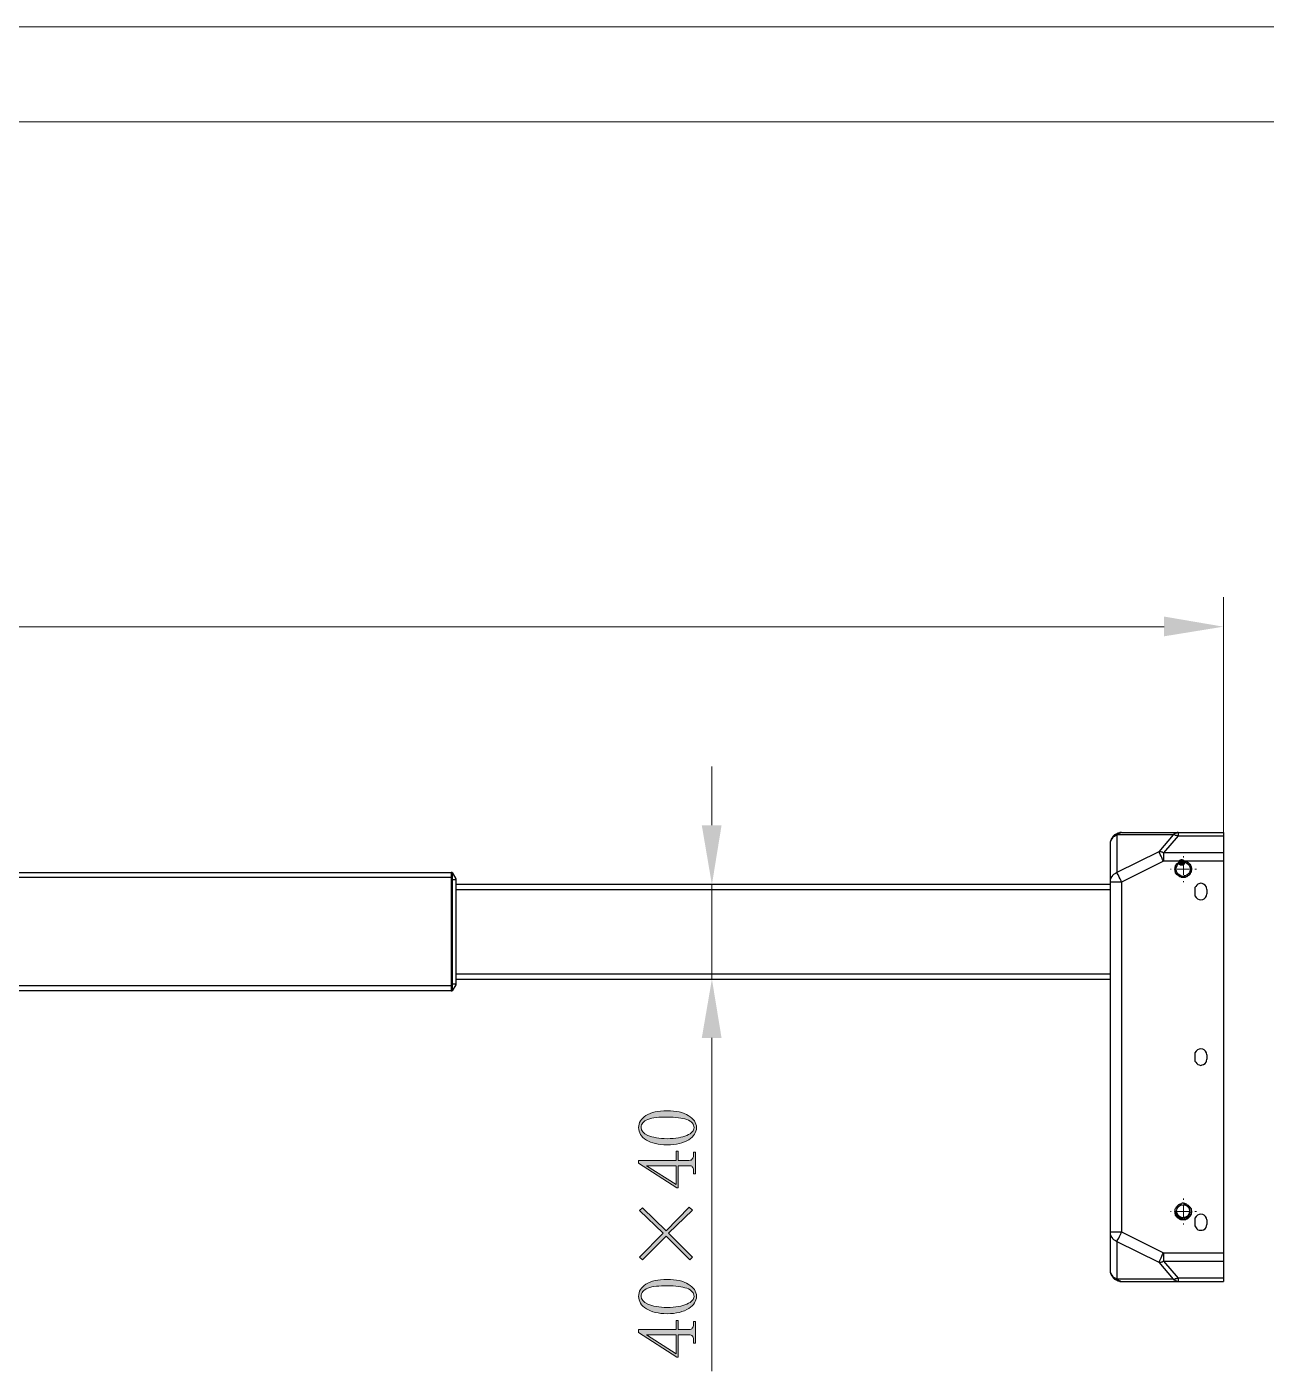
# Model space of a CAD drawing. Header units: millimetres. Extents: x 0 to 297, y 0 to 206.
# Drawn here: x 141.6 to 196.1, y 147.3 to 206.3 of the extents above; entities that cross this region are included whole.
import ezdxf

# ---------------------------------------------------------------- set-up
doc = ezdxf.new("R2010")
doc.units = ezdxf.units.MM

msp = doc.modelspace()

# ---------------------------------------------------------------- hatches: boundary and pattern name
h = msp.add_hatch(color=7)
h.dxf.hatch_style = 2
h.paths.add_polyline_path([(191.57629, 179.541504), (191.57629, 180.409302), (194.17979, 179.964802)])
h = msp.add_hatch(color=7)
h.dxf.hatch_style = 2
h.paths.add_polyline_path([(171.277386, 171.2441), (172.14529, 171.2441), (171.721886, 168.6406)])
h = msp.add_hatch(color=7)
edge = h.paths.add_edge_path(flags=0)
edge.add_spline(control_points=[(192.33829, 169.466153), (192.256808, 169.466153), (192.190141, 169.53282), (192.190141, 169.614302), (192.190141, 169.695784), (192.256808, 169.762451), (192.33829, 169.762451), (192.33829, 169.762451), (192.359386, 169.762451), (192.359386, 169.762451), (192.440868, 169.762451), (192.507535, 169.695784), (192.507535, 169.614302), (192.507535, 169.53282), (192.440868, 169.466153), (192.359386, 169.466153), (192.359386, 169.466153), (192.33829, 169.466153), (192.33829, 169.466153)], knot_values=[0, 0, 0, 0, 1, 1, 1, 2, 2, 2, 3, 3, 3, 4, 4, 4, 5, 5, 5, 6, 6, 6, 6], degree=3, periodic=1)
h = msp.add_hatch(color=7)
h.dxf.hatch_style = 2
h.paths.add_polyline_path([(172.14529, 161.9096), (171.277386, 161.9096), (171.721886, 164.492004)])
h = msp.add_hatch(color=7)
edge = h.paths.add_edge_path(flags=0)
edge.add_spline(control_points=[(170.705886, 149.103802), (170.790588, 149.103802), (170.832886, 149.125004), (170.854088, 149.167302), (170.896386, 149.2096), (170.917588, 149.252004), (170.917588, 149.3366), (170.917588, 149.3366), (170.917588, 149.4636), (170.917588, 149.4636), (170.917588, 149.4636), (171.00229, 149.4636), (171.00229, 149.4636), (171.00229, 149.4636), (171.00229, 148.5111), (171.00229, 148.5111), (171.00229, 148.5111), (170.917588, 148.5111), (170.917588, 148.5111), (170.917588, 148.5111), (170.917588, 148.659302), (170.917588, 148.659302), (170.917588, 148.744004), (170.896386, 148.786302), (170.854088, 148.8286), (170.832886, 148.871004), (170.790588, 148.871004), (170.705886, 148.871004), (170.705886, 148.871004), (170.24029, 148.871004), (170.24029, 148.871004), (170.24029, 148.871004), (170.24029, 147.897302), (170.24029, 147.897302), (170.24029, 147.897302), (170.17679, 147.897302), (170.17679, 147.897302), (170.17679, 147.897302), (168.504588, 148.976802), (168.504588, 148.976802), (168.504588, 148.976802), (168.504588, 149.103802), (168.504588, 149.103802), (168.504588, 149.103802), (170.155588, 149.103802), (170.155588, 149.103802), (170.155588, 149.103802), (170.155588, 149.506004), (170.155588, 149.506004), (170.155588, 149.506004), (170.24029, 149.506004), (170.24029, 149.506004), (170.24029, 149.506004), (170.24029, 149.103802), (170.24029, 149.103802), (170.24029, 149.103802), (170.705886, 149.103802), (170.705886, 149.103802)], knot_values=[0, 0, 0, 0, 1, 1, 1, 2, 2, 2, 3, 3, 3, 4, 4, 4, 5, 5, 5, 6, 6, 6, 7, 7, 7, 8, 8, 8, 9, 9, 9, 10, 10, 10, 11, 11, 11, 12, 12, 12, 13, 13, 13, 14, 14, 14, 15, 15, 15, 16, 16, 16, 17, 17, 17, 18, 18, 18, 19, 19, 19, 19], degree=3, periodic=1)
edge = h.paths.add_edge_path(flags=0)
edge.add_spline(control_points=[(168.84329, 148.871004), (168.84329, 148.871004), (170.155588, 148.045504), (170.155588, 148.045504), (170.155588, 148.045504), (170.155588, 148.871004), (170.155588, 148.871004), (170.155588, 148.871004), (168.84329, 148.871004), (168.84329, 148.871004)], knot_values=[0, 0, 0, 0, 1, 1, 1, 2, 2, 2, 3, 3, 3, 3], degree=3, periodic=1)
edge = h.paths.add_edge_path(flags=0)
edge.add_spline(control_points=[(168.610386, 150.564302), (168.610386, 150.437302), (168.71629, 150.310302), (168.90679, 150.2256), (169.118386, 150.141004), (169.41479, 150.077504), (169.753386, 150.077504), (170.134386, 150.077504), (170.409588, 150.141004), (170.62129, 150.2256), (170.832886, 150.310302), (170.93879, 150.437302), (170.93879, 150.564302), (170.93879, 150.712504), (170.832886, 150.839504), (170.62129, 150.9241), (170.409588, 150.9876), (170.134386, 151.030004), (169.753386, 151.030004), (169.41479, 151.030004), (169.118386, 151.008802), (168.90679, 150.9241), (168.71629, 150.839504), (168.610386, 150.7336), (168.610386, 150.564302), (168.610386, 150.564302), (168.610386, 150.564302), (168.610386, 150.564302)], knot_values=[0, 0, 0, 0, 1, 1, 1, 2, 2, 2, 3, 3, 3, 4, 4, 4, 5, 5, 5, 6, 6, 6, 7, 7, 7, 8, 8, 8, 9, 9, 9, 9], degree=3, periodic=1)
edge = h.paths.add_edge_path(flags=0)
edge.add_spline(control_points=[(171.044588, 150.564302), (171.044588, 150.3526), (170.917588, 150.183302), (170.705886, 150.0351), (170.473088, 149.887004), (170.155588, 149.802302), (169.753386, 149.802302), (169.372386, 149.802302), (169.076088, 149.887004), (168.84329, 150.014004), (168.610386, 150.1621), (168.504588, 150.3526), (168.504588, 150.564302), (168.504588, 150.776004), (168.610386, 150.966504), (168.822088, 151.093504), (169.054886, 151.2416), (169.35129, 151.3051), (169.753386, 151.3051), (170.155588, 151.3051), (170.473088, 151.2416), (170.68479, 151.093504), (170.917588, 150.966504), (171.044588, 150.776004), (171.044588, 150.564302), (171.044588, 150.564302), (171.044588, 150.564302), (171.044588, 150.564302)], knot_values=[0, 0, 0, 0, 1, 1, 1, 2, 2, 2, 3, 3, 3, 4, 4, 4, 5, 5, 5, 6, 6, 6, 7, 7, 7, 8, 8, 8, 9, 9, 9, 9], degree=3, periodic=1)
edge = h.paths.add_edge_path(flags=0)
edge.add_spline(control_points=[(168.546886, 152.278802), (168.546886, 152.278802), (169.584088, 153.3371), (169.584088, 153.3371), (169.584088, 153.3371), (168.546886, 154.332004), (168.546886, 154.332004), (168.546886, 154.332004), (168.673886, 154.459004), (168.673886, 154.459004), (168.673886, 154.459004), (169.711088, 153.443004), (169.711088, 153.443004), (169.711088, 153.443004), (170.727088, 154.4801), (170.727088, 154.4801), (170.727088, 154.4801), (170.87529, 154.3531), (170.87529, 154.3531), (170.87529, 154.3531), (169.816886, 153.3371), (169.816886, 153.3371), (169.816886, 153.3371), (170.87529, 152.278802), (170.87529, 152.278802), (170.87529, 152.278802), (170.74829, 152.173004), (170.74829, 152.173004), (170.74829, 152.173004), (169.711088, 153.2101), (169.711088, 153.2101), (169.711088, 153.2101), (168.673886, 152.173004), (168.673886, 152.173004), (168.673886, 152.173004), (168.546886, 152.278802), (168.546886, 152.278802)], knot_values=[0, 0, 0, 0, 1, 1, 1, 2, 2, 2, 3, 3, 3, 4, 4, 4, 5, 5, 5, 6, 6, 6, 7, 7, 7, 8, 8, 8, 9, 9, 9, 10, 10, 10, 11, 11, 11, 12, 12, 12, 12], degree=3, periodic=1)
edge = h.paths.add_edge_path(flags=0)
edge.add_spline(control_points=[(170.705886, 156.533302), (170.790588, 156.533302), (170.832886, 156.554504), (170.854088, 156.596802), (170.896386, 156.6391), (170.917588, 156.681504), (170.917588, 156.7661), (170.917588, 156.7661), (170.917588, 156.8931), (170.917588, 156.8931), (170.917588, 156.8931), (171.00229, 156.8931), (171.00229, 156.8931), (171.00229, 156.8931), (171.00229, 155.9406), (171.00229, 155.9406), (171.00229, 155.9406), (170.917588, 155.9406), (170.917588, 155.9406), (170.917588, 155.9406), (170.917588, 156.088802), (170.917588, 156.088802), (170.917588, 156.173504), (170.896386, 156.215802), (170.854088, 156.2581), (170.832886, 156.300504), (170.790588, 156.300504), (170.705886, 156.300504), (170.705886, 156.300504), (170.24029, 156.300504), (170.24029, 156.300504), (170.24029, 156.300504), (170.24029, 155.326802), (170.24029, 155.326802), (170.24029, 155.326802), (170.17679, 155.326802), (170.17679, 155.326802), (170.17679, 155.326802), (168.504588, 156.406302), (168.504588, 156.406302), (168.504588, 156.406302), (168.504588, 156.533302), (168.504588, 156.533302), (168.504588, 156.533302), (170.155588, 156.533302), (170.155588, 156.533302), (170.155588, 156.533302), (170.155588, 156.935504), (170.155588, 156.935504), (170.155588, 156.935504), (170.24029, 156.935504), (170.24029, 156.935504), (170.24029, 156.935504), (170.24029, 156.533302), (170.24029, 156.533302), (170.24029, 156.533302), (170.705886, 156.533302), (170.705886, 156.533302)], knot_values=[0, 0, 0, 0, 1, 1, 1, 2, 2, 2, 3, 3, 3, 4, 4, 4, 5, 5, 5, 6, 6, 6, 7, 7, 7, 8, 8, 8, 9, 9, 9, 10, 10, 10, 11, 11, 11, 12, 12, 12, 13, 13, 13, 14, 14, 14, 15, 15, 15, 16, 16, 16, 17, 17, 17, 18, 18, 18, 19, 19, 19, 19], degree=3, periodic=1)
edge = h.paths.add_edge_path(flags=0)
edge.add_spline(control_points=[(168.84329, 156.300504), (168.84329, 156.300504), (170.155588, 155.475004), (170.155588, 155.475004), (170.155588, 155.475004), (170.155588, 156.300504), (170.155588, 156.300504), (170.155588, 156.300504), (168.84329, 156.300504), (168.84329, 156.300504)], knot_values=[0, 0, 0, 0, 1, 1, 1, 2, 2, 2, 3, 3, 3, 3], degree=3, periodic=1)
edge = h.paths.add_edge_path(flags=0)
edge.add_spline(control_points=[(168.610386, 157.9726), (168.610386, 157.8456), (168.71629, 157.7186), (168.90679, 157.634004), (169.118386, 157.549302), (169.41479, 157.485802), (169.753386, 157.485802), (170.134386, 157.485802), (170.409588, 157.549302), (170.62129, 157.634004), (170.832886, 157.7186), (170.93879, 157.8456), (170.93879, 157.9726), (170.93879, 158.120802), (170.832886, 158.247802), (170.62129, 158.332504), (170.409588, 158.396004), (170.134386, 158.438302), (169.753386, 158.438302), (169.41479, 158.438302), (169.118386, 158.4171), (168.90679, 158.332504), (168.71629, 158.247802), (168.610386, 158.142004), (168.610386, 157.9726), (168.610386, 157.9726), (168.610386, 157.9726), (168.610386, 157.9726)], knot_values=[0, 0, 0, 0, 1, 1, 1, 2, 2, 2, 3, 3, 3, 4, 4, 4, 5, 5, 5, 6, 6, 6, 7, 7, 7, 8, 8, 8, 9, 9, 9, 9], degree=3, periodic=1)
edge = h.paths.add_edge_path(flags=0)
edge.add_spline(control_points=[(171.044588, 157.9726), (171.044588, 157.761004), (170.917588, 157.5916), (170.705886, 157.443504), (170.473088, 157.295302), (170.155588, 157.2106), (169.753386, 157.2106), (169.372386, 157.2106), (169.076088, 157.295302), (168.84329, 157.422302), (168.610386, 157.570504), (168.504588, 157.761004), (168.504588, 157.9726), (168.504588, 158.184302), (168.610386, 158.374802), (168.822088, 158.501802), (169.054886, 158.650004), (169.35129, 158.713504), (169.753386, 158.713504), (170.155588, 158.713504), (170.473088, 158.650004), (170.68479, 158.501802), (170.917588, 158.374802), (171.044588, 158.184302), (171.044588, 157.9726)], knot_values=[0, 0, 0, 0, 1, 1, 1, 2, 2, 2, 3, 3, 3, 4, 4, 4, 5, 5, 5, 6, 6, 6, 7, 7, 7, 8, 8, 8, 8], degree=3, periodic=1)

# ---------------------------------------------------------------- linework, layer by layer
at = {"color": 7, "lineweight": 5}
msp.add_lwpolyline([(296.774588, 206.2961), (0.25079, 206.2961)], dxfattribs=at)
at = {"color": 7, "lineweight": 13}
msp.add_lwpolyline([(292.625604, 202.126302), (15.892604, 202.126302)], dxfattribs=at)
at = {"color": 7, "lineweight": 15}
for points in [[(194.17979, 181.256004), (194.17979, 167.222504)], [(71.264886, 179.964802), (191.57629, 179.964802)], [(171.721604, 173.826504), (171.721604, 171.2441)], [(192.422886, 169.572004), (192.422886, 169.318004), (192.14779, 169.318004)], [(192.422886, 169.889504), (192.422886, 169.826004)], [(191.89379, 169.318004), (191.851386, 169.318004)], [(192.422886, 169.318004), (192.422886, 169.064004)], [(192.422886, 169.318004), (192.676886, 169.318004)], [(192.422886, 168.788802), (192.422886, 168.746504)], [(192.930886, 169.318004), (192.994386, 169.318004)], [(160.482386, 168.6406), (160.482386, 164.492004)], [(174.198104, 168.6406), (170.430402, 168.6406)], [(171.721604, 168.6406), (171.721604, 164.492004)], [(174.198104, 164.492004), (170.430402, 164.492004)], [(171.721604, 161.9096), (171.721604, 147.283504)], [(192.422886, 154.8611), (192.422886, 154.7976)], [(191.89379, 154.2896), (191.851386, 154.2896)], [(192.422886, 154.5436), (192.422886, 154.2896), (192.14779, 154.2896)], [(192.422886, 154.2896), (192.422886, 154.014504)], [(192.422886, 154.2896), (192.676886, 154.2896)], [(192.930886, 154.2896), (192.994386, 154.2896)], [(192.422886, 153.760504), (192.422886, 153.7181)]]:
    msp.add_lwpolyline(points, dxfattribs=at)
at = {"color": 7, "lineweight": 25}
for points in [[(189.501886, 170.820802), (189.459588, 170.7996), (189.438386, 170.778504), (189.396088, 170.757302), (189.35379, 170.7361), (189.311386, 170.693802), (189.29029, 170.651504), (189.269088, 170.630302), (189.205588, 170.503302), (189.205588, 170.397504)], [(189.35379, 170.778504), (189.332588, 170.757302), (189.311386, 170.715004), (189.269088, 170.6726), (189.247886, 170.630302), (189.247886, 170.6091), (189.22679, 170.566802), (189.22679, 170.5456), (189.205588, 170.503302), (189.205588, 170.397504)], [(189.713588, 170.9266), (189.650088, 170.9266), (189.60779, 170.905504), (189.54429, 170.905504), (189.523088, 170.884302), (189.48079, 170.8631), (189.459588, 170.8631), (189.438386, 170.842004), (189.396088, 170.820802), (189.35379, 170.778504)], [(189.713588, 170.9266), (189.67129, 170.9266), (189.650088, 170.905504), (189.628886, 170.905504), (189.60779, 170.884302), (189.565386, 170.884302), (189.54429, 170.8631), (189.54429, 170.842004), (189.523088, 170.842004), (189.501886, 170.820802)], [(189.501886, 170.820802), (189.501886, 169.169802)], [(191.978386, 170.820802), (189.501886, 170.820802)], [(189.713588, 170.9266), (192.190088, 170.9266)], [(191.978386, 170.820802), (191.343386, 170.080004)], [(192.190088, 170.778504), (191.555088, 170.0376)], [(192.190088, 170.9266), (192.14779, 170.9266), (192.126588, 170.905504), (192.08429, 170.905504), (192.063088, 170.884302), (192.041886, 170.884302), (191.999588, 170.842004), (191.978386, 170.842004), (191.978386, 170.820802)], [(192.190088, 170.778504), (192.14779, 170.778504), (192.126588, 170.7996), (192.063088, 170.7996), (192.041886, 170.820802), (191.978386, 170.820802)], [(192.190088, 170.9266), (192.190088, 170.884302), (192.190088, 170.778504)], [(192.190088, 170.9266), (194.17979, 170.9266), (194.17979, 170.778504)], [(192.190088, 170.778504), (194.17979, 170.778504), (194.17979, 170.0376)], [(189.205588, 170.397504), (189.205588, 168.746504)], [(191.343386, 170.080004), (189.501886, 169.169802)], [(191.555088, 170.0376), (191.533886, 170.0376), (191.51279, 170.058802), (191.470386, 170.058802), (191.44929, 170.080004), (191.343386, 170.080004)], [(194.17979, 170.0376), (191.555088, 170.0376)], [(194.17979, 170.0376), (194.17979, 169.677802)], [(191.555088, 169.677802), (189.713588, 168.746504)], [(192.33829, 169.677802), (191.555088, 169.677802)], [(192.486386, 168.9581), (192.33829, 168.9581), (192.317088, 168.979302), (192.27479, 168.979302), (192.253588, 169.000504), (192.21129, 169.0216), (192.190088, 169.042802), (192.14779, 169.064004), (192.126588, 169.0851), (192.105386, 169.127504), (192.08429, 169.1486), (192.08429, 169.191004), (192.063088, 169.2121), (192.063088, 169.2756), (192.041886, 169.318004), (192.063088, 169.360302), (192.063088, 169.423802), (192.08429, 169.445004), (192.08429, 169.487302), (192.105386, 169.508504), (192.126588, 169.550802), (192.14779, 169.572004), (192.190088, 169.5931), (192.232386, 169.635504), (192.253588, 169.635504), (192.253588, 169.6566), (192.317088, 169.6566), (192.317088, 169.677802), (192.33829, 169.677802)], [(192.422886, 169.677802), (192.486386, 169.677802), (192.486386, 169.614302), (192.46529, 169.614302), (192.46529, 169.635504), (192.422886, 169.635504)], [(194.17979, 169.677802), (192.486386, 169.677802)], [(192.486386, 169.614302), (192.52879, 169.614302)], [(192.71929, 169.381504), (192.71929, 169.296802)], [(194.179402, 169.677802), (194.179402, 152.469302)], [(120.71029, 169.169802), (160.27079, 169.169802), (160.27079, 168.9581)], [(160.27079, 168.9581), (120.71029, 168.9581)], [(160.313088, 169.169802), (160.27079, 169.169802)], [(160.27079, 168.9581), (160.27079, 164.1956)], [(160.27079, 168.852302), (160.27079, 164.280302)], [(160.27079, 168.852302), (160.313088, 168.852302), (160.313088, 164.280302)], [(160.313088, 169.169802), (160.313088, 168.852302)], [(160.313088, 169.169802), (160.482386, 168.8946), (160.482386, 168.852302)], [(160.482386, 168.852302), (160.313088, 168.852302)], [(160.482386, 168.852302), (160.482386, 164.280302)], [(189.501886, 169.169802), (189.459588, 169.1486), (189.438386, 169.127504), (189.35379, 169.0851), (189.311386, 169.042802), (189.29029, 169.000504), (189.269088, 168.979302), (189.205588, 168.852302), (189.205588, 168.746504)], [(192.105386, 169.254504), (192.105386, 169.318004)], [(192.46529, 169.0216), (192.444088, 169.000504), (192.422886, 169.000504)], [(192.486386, 169.0216), (192.422886, 169.000504)], [(192.486386, 168.9581), (192.486386, 168.979302), (192.46529, 168.979302), (192.46529, 169.0216)], [(189.205588, 168.6406), (160.482386, 168.6406)], [(160.482386, 168.429004), (189.205588, 168.429004)], [(189.205306, 168.746504), (189.205306, 153.4006)], [(189.713588, 168.746504), (189.205588, 168.746504)], [(189.713306, 168.746504), (189.713306, 153.4006)], [(193.460088, 168.429004), (193.460088, 168.238504)], [(189.205588, 164.7036), (160.482386, 164.7036)], [(160.27079, 164.1956), (120.71029, 164.1956)], [(160.313088, 164.280302), (160.27079, 164.280302)], [(160.27079, 164.1956), (160.27079, 163.984004)], [(160.313088, 164.280302), (160.313088, 163.984004)], [(160.313088, 164.280302), (160.482386, 164.280302), (160.482386, 164.238004)], [(160.482386, 164.238004), (160.313088, 163.984004)], [(160.482386, 164.492004), (189.205588, 164.492004)], [(160.27079, 163.984004), (120.71029, 163.984004)], [(160.27079, 163.984004), (160.313088, 163.984004)], [(193.459806, 161.168802), (193.459806, 160.978302)], [(192.930604, 160.978302), (192.930604, 160.8936), (192.972902, 160.851302), (193.015306, 160.787802), (193.057604, 160.745504), (193.121104, 160.724302), (193.184604, 160.7031), (193.248104, 160.724302), (193.311604, 160.745504), (193.375104, 160.787802), (193.417402, 160.851302), (193.438604, 160.8936), (193.459806, 160.978302)], [(192.422604, 153.929802), (192.295604, 153.929802), (192.295604, 153.951004), (192.253306, 153.951004), (192.232104, 153.9721), (192.189806, 153.993302), (192.168604, 154.014504), (192.147402, 154.0356), (192.126306, 154.056802), (192.105104, 154.0991), (192.083902, 154.120302), (192.083902, 154.1626), (192.062806, 154.183802), (192.062806, 154.247302), (192.041604, 154.2896), (192.062806, 154.310802), (192.062806, 154.395504), (192.083902, 154.4166), (192.105104, 154.459004), (192.126306, 154.501302), (192.147402, 154.522504), (192.168604, 154.5436), (192.189806, 154.564802), (192.210902, 154.586004), (192.232104, 154.586004), (192.232104, 154.6071), (192.274402, 154.6071), (192.295604, 154.628302), (192.337902, 154.628302), (192.359104, 154.649504)], [(192.422604, 154.649504), (192.359104, 154.649504)], [(192.486104, 153.929802), (192.422604, 153.929802)], [(192.930604, 153.7181), (192.930604, 153.6546), (193.015306, 153.5276), (193.057604, 153.485302), (193.121104, 153.4641), (193.248104, 153.4641), (193.311604, 153.485302), (193.375104, 153.5276), (193.417402, 153.5911), (193.459806, 153.7181)], [(193.459806, 153.929802), (193.459806, 153.7181)], [(189.205306, 153.4006), (189.713306, 153.4006)], [(189.205306, 153.4006), (189.205306, 153.294802), (189.268806, 153.167802), (189.289902, 153.1466), (189.311104, 153.104302), (189.353402, 153.062004), (189.438104, 153.0196), (189.459306, 152.998504), (189.501604, 152.977302), (191.343104, 152.0671)], [(189.205306, 153.4006), (189.205306, 151.7496), (189.205306, 151.643802), (189.268806, 151.516802), (189.289902, 151.4956), (189.311104, 151.453302), (189.353402, 151.411004), (189.438104, 151.3686), (189.459306, 151.347504), (189.501604, 151.326302)], [(189.501604, 152.977302), (189.501604, 151.326302)], [(189.713306, 153.4006), (191.554806, 152.469302)], [(191.554806, 152.469302), (191.554806, 152.278802), (191.554806, 152.109504)], [(191.554806, 152.469302), (194.179402, 152.469302)], [(194.179402, 152.469302), (194.179402, 152.109504)], [(191.343104, 152.0671), (191.448902, 152.0671), (191.470104, 152.088302), (191.512402, 152.088302), (191.533604, 152.109504), (191.554806, 152.109504)], [(191.343104, 152.0671), (191.978104, 151.326302)], [(191.554806, 152.109504), (194.179402, 152.109504)], [(191.554806, 152.109504), (192.189806, 151.3686)], [(194.179402, 152.109504), (194.179402, 151.3686)], [(189.353402, 151.3686), (189.395806, 151.326302), (189.438104, 151.3051), (189.459306, 151.284004), (189.480402, 151.284004), (189.522806, 151.262802), (189.543902, 151.2416), (189.607402, 151.2416), (189.649806, 151.220504), (189.713306, 151.220504)], [(191.978104, 151.326302), (189.501604, 151.326302)], [(189.501604, 151.326302), (189.522806, 151.3051), (189.543902, 151.3051), (189.543902, 151.284004), (189.565104, 151.284004), (189.586306, 151.262802), (189.607402, 151.262802), (189.628604, 151.2416), (189.649806, 151.2416), (189.670902, 151.220504), (189.713306, 151.220504)], [(189.713306, 151.220504), (192.189806, 151.220504)], [(191.978104, 151.326302), (192.041604, 151.326302), (192.062806, 151.347504), (192.126306, 151.347504), (192.147402, 151.3686), (192.189806, 151.3686)], [(191.978104, 151.326302), (191.978104, 151.3051), (191.999306, 151.3051), (192.020402, 151.284004), (192.041604, 151.284004), (192.041604, 151.262802), (192.062806, 151.262802), (192.083902, 151.2416), (192.126306, 151.2416), (192.147402, 151.220504), (192.189806, 151.220504), (194.179402, 151.220504)], [(194.179402, 151.3686), (192.189806, 151.3686)], [(192.189806, 151.3686), (192.189806, 151.262802), (192.189806, 151.220504)], [(194.179402, 151.3686), (194.179402, 151.220504)]]:
    msp.add_lwpolyline(points, dxfattribs=at)
msp.add_lwpolyline([(192.33829, 169.677802), (192.422886, 169.677802), (192.422886, 169.635504), (192.359386, 169.635504), (192.359386, 169.614302), (192.359386, 169.635504), (192.33829, 169.635504)], close=True, dxfattribs=at)
at = {"color": 7, "lineweight": 5}
for points in [[(168.84329, 156.300504), (170.155588, 155.475004), (170.155588, 156.300504)], [(168.546886, 152.278802), (169.584088, 153.3371), (168.546886, 154.332004), (168.673886, 154.459004), (169.711088, 153.443004), (170.727088, 154.4801), (170.87529, 154.3531), (169.816886, 153.3371), (170.87529, 152.278802), (170.74829, 152.173004), (169.711088, 153.2101), (168.673886, 152.173004)], [(168.84329, 148.871004), (170.155588, 148.045504), (170.155588, 148.871004)]]:
    msp.add_lwpolyline(points, close=True, dxfattribs=at)
at = {"color": 7, "lineweight": 25}
for points, knots in [([(191.555088, 170.0376), (191.555088, 170.0376), (191.555088, 169.868302), (191.555088, 169.868302), (191.555088, 169.868302), (191.555088, 169.677802), (191.555088, 169.677802), (191.555088, 169.677802), (191.51279, 169.741302), (191.51279, 169.741302), (191.475007, 169.888798), (191.430592, 169.892291), (191.364588, 170.058802), (191.364588, 170.058802), (191.343386, 170.080004), (191.343386, 170.080004)], [0, 0, 0, 0, 1, 1, 1, 2, 2, 2, 3, 3, 3, 4, 4, 4, 5, 5, 5, 5]), ([(192.105386, 169.318004), (192.105386, 169.318004), (192.105386, 169.381504), (192.105386, 169.381504), (192.162889, 169.537396), (192.179187, 169.553589), (192.317088, 169.614302), (192.317088, 169.614302), (192.359386, 169.614302), (192.359386, 169.614302)], [0, 0, 0, 0, 1, 1, 1, 2, 2, 2, 3, 3, 3, 3]), ([(192.486386, 169.677802), (192.486386, 169.677802), (192.507588, 169.677802), (192.507588, 169.677802), (192.507588, 169.677802), (192.507588, 169.6566), (192.507588, 169.6566), (192.507588, 169.6566), (192.571088, 169.6566), (192.571088, 169.6566), (192.571088, 169.6566), (192.571088, 169.635504), (192.571088, 169.635504), (192.571088, 169.635504), (192.59229, 169.635504), (192.59229, 169.635504), (192.59229, 169.635504), (192.634588, 169.614302), (192.634588, 169.614302), (192.736188, 169.53528), (192.792703, 169.396285), (192.78279, 169.2756), (192.78279, 169.2756), (192.761588, 169.254504), (192.761588, 169.254504), (192.761588, 169.254504), (192.761588, 169.191004), (192.761588, 169.191004), (192.761588, 169.191004), (192.740386, 169.169802), (192.740386, 169.169802), (192.740386, 169.169802), (192.71929, 169.127504), (192.71929, 169.127504), (192.71929, 169.127504), (192.71929, 169.106302), (192.71929, 169.106302), (192.71929, 169.106302), (192.698088, 169.0851), (192.698088, 169.0851), (192.698088, 169.0851), (192.676886, 169.064004), (192.676886, 169.064004), (192.676886, 169.064004), (192.65579, 169.042802), (192.65579, 169.042802), (192.65579, 169.042802), (192.613386, 169.0216), (192.613386, 169.0216), (192.613386, 169.0216), (192.571088, 168.979302), (192.571088, 168.979302), (192.571088, 168.979302), (192.52879, 168.979302), (192.52879, 168.979302), (192.52879, 168.979302), (192.507588, 168.9581), (192.507588, 168.9581), (192.507588, 168.9581), (192.486386, 168.9581), (192.486386, 168.9581)], [0, 0, 0, 0, 1, 1, 1, 2, 2, 2, 3, 3, 3, 4, 4, 4, 5, 5, 5, 6, 6, 6, 7, 7, 7, 8, 8, 8, 9, 9, 9, 10, 10, 10, 11, 11, 11, 12, 12, 12, 13, 13, 13, 14, 14, 14, 15, 15, 15, 16, 16, 16, 17, 17, 17, 18, 18, 18, 19, 19, 19, 20, 20, 20, 20]), ([(192.486386, 169.614302), (192.486386, 169.614302), (192.507588, 169.614302), (192.507588, 169.614302), (192.607812, 169.575073), (192.699887, 169.4915), (192.71929, 169.381504), (192.71929, 169.381504), (192.71929, 169.318004), (192.71929, 169.318004)], [0, 0, 0, 0, 1, 1, 1, 2, 2, 2, 3, 3, 3, 3]), ([(189.713588, 168.746504), (189.713588, 168.746504), (189.692386, 168.810004), (189.692386, 168.810004), (189.624688, 168.912592), (189.599711, 169.033594), (189.523088, 169.127504), (189.523088, 169.127504), (189.501886, 169.169802), (189.501886, 169.169802)], [0, 0, 0, 0, 1, 1, 1, 2, 2, 2, 3, 3, 3, 3]), ([(192.422886, 169.000504), (192.422886, 169.000504), (192.359386, 169.000504), (192.359386, 169.000504), (192.226812, 169.064286), (192.119215, 169.121789), (192.105386, 169.2756), (192.105386, 169.2756), (192.105386, 169.318004), (192.105386, 169.318004)], [0, 0, 0, 0, 1, 1, 1, 2, 2, 2, 3, 3, 3, 3]), ([(192.71929, 169.318004), (192.71929, 169.318004), (192.71929, 169.254504), (192.71929, 169.254504), (192.699887, 169.144402), (192.607812, 169.060794), (192.507588, 169.0216), (192.507588, 169.0216), (192.46529, 169.0216), (192.46529, 169.0216)], [0, 0, 0, 0, 1, 1, 1, 2, 2, 2, 3, 3, 3, 3]), ([(193.460088, 168.429004), (193.460088, 168.429004), (193.438886, 168.5136), (193.438886, 168.5136), (193.438886, 168.5136), (193.41779, 168.556004), (193.41779, 168.556004), (193.41779, 168.556004), (193.375386, 168.619504), (193.375386, 168.619504), (193.375386, 168.619504), (193.311886, 168.661802), (193.311886, 168.661802), (193.311886, 168.661802), (193.248386, 168.683004), (193.248386, 168.683004), (193.248386, 168.683004), (193.184886, 168.7041), (193.184886, 168.7041), (193.184886, 168.7041), (193.057886, 168.661802), (193.057886, 168.661802), (193.057886, 168.661802), (193.015588, 168.619504), (193.015588, 168.619504), (193.015588, 168.619504), (192.97329, 168.556004), (192.97329, 168.556004), (192.97329, 168.556004), (192.930886, 168.5136), (192.930886, 168.5136), (192.930886, 168.5136), (192.930886, 168.429004), (192.930886, 168.429004), (192.930886, 168.429004), (192.930886, 168.238504), (192.930886, 168.238504), (192.930886, 168.238504), (192.930886, 168.153802), (192.930886, 168.153802), (193.048396, 167.90968), (193.351785, 167.913172), (193.438886, 168.153802), (193.438886, 168.153802), (193.460088, 168.238504), (193.460088, 168.238504)], [0, 0, 0, 0, 1, 1, 1, 2, 2, 2, 3, 3, 3, 4, 4, 4, 5, 5, 5, 6, 6, 6, 7, 7, 7, 8, 8, 8, 9, 9, 9, 10, 10, 10, 11, 11, 11, 12, 12, 12, 13, 13, 13, 14, 14, 14, 15, 15, 15, 15]), ([(193.459806, 161.168802), (193.459806, 161.168802), (193.438604, 161.253504), (193.438604, 161.253504), (193.351503, 161.494098), (193.048114, 161.497591), (192.930604, 161.253504), (192.930604, 161.253504), (192.930604, 161.168802), (192.930604, 161.168802), (192.930604, 161.168802), (192.930604, 160.978302), (192.930604, 160.978302)], [0, 0, 0, 0, 1, 1, 1, 2, 2, 2, 3, 3, 3, 4, 4, 4, 4]), ([(192.422604, 154.649504), (192.422604, 154.649504), (192.486104, 154.649504), (192.486104, 154.649504), (192.486104, 154.649504), (192.486104, 154.628302), (192.486104, 154.628302), (192.486104, 154.628302), (192.549604, 154.628302), (192.549604, 154.628302), (192.549604, 154.628302), (192.591902, 154.586004), (192.591902, 154.586004), (192.591902, 154.586004), (192.634306, 154.564802), (192.634306, 154.564802), (192.634306, 154.564802), (192.655402, 154.5436), (192.655402, 154.5436), (192.655402, 154.5436), (192.676604, 154.522504), (192.676604, 154.522504), (192.676604, 154.522504), (192.697806, 154.501302), (192.697806, 154.501302), (192.697806, 154.501302), (192.718902, 154.4801), (192.718902, 154.4801), (192.718902, 154.4801), (192.740104, 154.437802), (192.740104, 154.437802), (192.740104, 154.437802), (192.761306, 154.4166), (192.761306, 154.4166), (192.761306, 154.4166), (192.761306, 154.3531), (192.761306, 154.3531), (192.761306, 154.3531), (192.782402, 154.310802), (192.782402, 154.310802), (192.782402, 154.310802), (192.782402, 154.247302), (192.782402, 154.247302), (192.782402, 154.247302), (192.761306, 154.2261), (192.761306, 154.2261), (192.761306, 154.2261), (192.761306, 154.1626), (192.761306, 154.1626), (192.761306, 154.1626), (192.740104, 154.141504), (192.740104, 154.141504), (192.740104, 154.141504), (192.740104, 154.0991), (192.740104, 154.0991), (192.740104, 154.0991), (192.697806, 154.056802), (192.697806, 154.056802), (192.697806, 154.056802), (192.676604, 154.0356), (192.676604, 154.0356), (192.676604, 154.0356), (192.655402, 154.014504), (192.655402, 154.014504), (192.626509, 153.981696), (192.589785, 153.957001), (192.549604, 153.951004), (192.549604, 153.951004), (192.528402, 153.929802), (192.528402, 153.929802), (192.528402, 153.929802), (192.486104, 153.929802), (192.486104, 153.929802)], [0, 0, 0, 0, 1, 1, 1, 2, 2, 2, 3, 3, 3, 4, 4, 4, 5, 5, 5, 6, 6, 6, 7, 7, 7, 8, 8, 8, 9, 9, 9, 10, 10, 10, 11, 11, 11, 12, 12, 12, 13, 13, 13, 14, 14, 14, 15, 15, 15, 16, 16, 16, 17, 17, 17, 18, 18, 18, 19, 19, 19, 20, 20, 20, 21, 21, 21, 22, 22, 22, 23, 23, 23, 24, 24, 24, 24]), ([(192.105104, 154.2896), (192.105104, 154.2896), (192.105104, 154.205004), (192.105104, 154.205004), (192.105104, 154.205004), (192.126306, 154.1626), (192.126306, 154.1626), (192.126306, 154.1626), (192.147402, 154.120302), (192.147402, 154.120302), (192.147402, 154.120302), (192.168604, 154.0991), (192.168604, 154.0991), (192.168604, 154.0991), (192.189806, 154.056802), (192.189806, 154.056802), (192.189806, 154.056802), (192.232104, 154.0356), (192.232104, 154.0356), (192.232104, 154.0356), (192.253306, 154.014504), (192.253306, 154.014504), (192.253306, 154.014504), (192.295604, 153.993302), (192.295604, 153.993302), (192.295604, 153.993302), (192.337902, 153.993302), (192.337902, 153.993302), (192.337902, 153.993302), (192.380306, 153.9721), (192.380306, 153.9721), (192.380306, 153.9721), (192.422604, 153.9721), (192.422604, 153.9721), (192.422604, 153.9721), (192.486104, 153.993302), (192.486104, 153.993302), (192.776087, 154.025793), (192.830803, 154.478689), (192.486104, 154.586004), (192.486104, 154.586004), (192.422604, 154.586004), (192.422604, 154.586004)], [0, 0, 0, 0, 1, 1, 1, 2, 2, 2, 3, 3, 3, 4, 4, 4, 5, 5, 5, 6, 6, 6, 7, 7, 7, 8, 8, 8, 9, 9, 9, 10, 10, 10, 11, 11, 11, 12, 12, 12, 13, 13, 13, 14, 14, 14, 14]), ([(192.126306, 154.310802), (192.126306, 154.1626), (192.253306, 154.014504), (192.401402, 154.014504), (192.570806, 154.014504), (192.697806, 154.1626), (192.697806, 154.310802), (192.697806, 154.459004), (192.570806, 154.586004), (192.401402, 154.586004), (192.253306, 154.586004), (192.126306, 154.459004), (192.126306, 154.310802), (192.126306, 154.310802), (192.126306, 154.310802), (192.126306, 154.310802)], [0, 0, 0, 0, 1, 1, 1, 2, 2, 2, 3, 3, 3, 4, 4, 4, 5, 5, 5, 5]), ([(193.459806, 153.929802), (193.459806, 153.929802), (193.438604, 153.993302), (193.438604, 153.993302), (193.351503, 154.233896), (193.048114, 154.237389), (192.930604, 153.993302), (192.930604, 153.993302), (192.930604, 153.929802), (192.930604, 153.929802), (192.930604, 153.929802), (192.930604, 153.7181), (192.930604, 153.7181)], [0, 0, 0, 0, 1, 1, 1, 2, 2, 2, 3, 3, 3, 4, 4, 4, 4]), ([(189.501604, 152.977302), (189.501604, 152.977302), (189.522806, 153.0196), (189.522806, 153.0196), (189.630685, 153.185406), (189.609483, 153.199199), (189.692104, 153.3371), (189.692104, 153.3371), (189.713306, 153.4006), (189.713306, 153.4006)], [0, 0, 0, 0, 1, 1, 1, 2, 2, 2, 3, 3, 3, 3]), ([(191.343104, 152.0671), (191.343104, 152.0671), (191.364306, 152.088302), (191.364306, 152.088302), (191.41119, 152.206094), (191.483509, 152.307377), (191.512402, 152.405802), (191.512402, 152.405802), (191.554806, 152.469302), (191.554806, 152.469302)], [0, 0, 0, 0, 1, 1, 1, 2, 2, 2, 3, 3, 3, 3]), ([(189.205306, 151.7496), (189.205306, 151.7496), (189.205306, 151.707302), (189.205306, 151.707302), (189.206717, 151.608489), (189.249685, 151.473375), (189.332306, 151.411004), (189.332306, 151.411004), (189.353402, 151.3686), (189.353402, 151.3686)], [0, 0, 0, 0, 1, 1, 1, 2, 2, 2, 3, 3, 3, 3])]:
    msp.add_open_spline(points, degree=3, knots=knots, dxfattribs=at)
at = {"color": 7, "lineweight": 5}
for points, knots in [([(171.044588, 157.9726), (171.044588, 157.761004), (170.917588, 157.5916), (170.705886, 157.443504), (170.473088, 157.295302), (170.155588, 157.2106), (169.753386, 157.2106), (169.372386, 157.2106), (169.076088, 157.295302), (168.84329, 157.422302), (168.610386, 157.570504), (168.504588, 157.761004), (168.504588, 157.9726), (168.504588, 158.184302), (168.610386, 158.374802), (168.822088, 158.501802), (169.054886, 158.650004), (169.35129, 158.713504), (169.753386, 158.713504), (170.155588, 158.713504), (170.473088, 158.650004), (170.68479, 158.501802), (170.917588, 158.374802), (171.044588, 158.184302), (171.044588, 157.9726), (171.044588, 157.9726), (171.044588, 157.9726), (171.044588, 157.9726)], [0, 0, 0, 0, 1, 1, 1, 2, 2, 2, 3, 3, 3, 4, 4, 4, 5, 5, 5, 6, 6, 6, 7, 7, 7, 8, 8, 8, 9, 9, 9, 9]), ([(168.610386, 157.9726), (168.610386, 157.8456), (168.71629, 157.7186), (168.90679, 157.634004), (169.118386, 157.549302), (169.41479, 157.485802), (169.753386, 157.485802), (170.134386, 157.485802), (170.409588, 157.549302), (170.62129, 157.634004), (170.832886, 157.7186), (170.93879, 157.8456), (170.93879, 157.9726), (170.93879, 158.120802), (170.832886, 158.247802), (170.62129, 158.332504), (170.409588, 158.396004), (170.134386, 158.438302), (169.753386, 158.438302), (169.41479, 158.438302), (169.118386, 158.4171), (168.90679, 158.332504), (168.71629, 158.247802), (168.610386, 158.142004), (168.610386, 157.9726), (168.610386, 157.9726), (168.610386, 157.9726), (168.610386, 157.9726)], [0, 0, 0, 0, 1, 1, 1, 2, 2, 2, 3, 3, 3, 4, 4, 4, 5, 5, 5, 6, 6, 6, 7, 7, 7, 8, 8, 8, 9, 9, 9, 9]), ([(170.705886, 156.533302), (170.790588, 156.533302), (170.832886, 156.554504), (170.854088, 156.596802), (170.896386, 156.6391), (170.917588, 156.681504), (170.917588, 156.7661), (170.917588, 156.7661), (170.917588, 156.8931), (170.917588, 156.8931), (170.917588, 156.8931), (171.00229, 156.8931), (171.00229, 156.8931), (171.00229, 156.8931), (171.00229, 155.9406), (171.00229, 155.9406), (171.00229, 155.9406), (170.917588, 155.9406), (170.917588, 155.9406), (170.917588, 155.9406), (170.917588, 156.088802), (170.917588, 156.088802), (170.917588, 156.173504), (170.896386, 156.215802), (170.854088, 156.2581), (170.832886, 156.300504), (170.790588, 156.300504), (170.705886, 156.300504), (170.705886, 156.300504), (170.24029, 156.300504), (170.24029, 156.300504), (170.24029, 156.300504), (170.24029, 155.326802), (170.24029, 155.326802), (170.24029, 155.326802), (170.17679, 155.326802), (170.17679, 155.326802), (170.17679, 155.326802), (168.504588, 156.406302), (168.504588, 156.406302), (168.504588, 156.406302), (168.504588, 156.533302), (168.504588, 156.533302), (168.504588, 156.533302), (170.155588, 156.533302), (170.155588, 156.533302), (170.155588, 156.533302), (170.155588, 156.935504), (170.155588, 156.935504), (170.155588, 156.935504), (170.24029, 156.935504), (170.24029, 156.935504), (170.24029, 156.935504), (170.24029, 156.533302), (170.24029, 156.533302), (170.24029, 156.533302), (170.705886, 156.533302), (170.705886, 156.533302)], [0, 0, 0, 0, 1, 1, 1, 2, 2, 2, 3, 3, 3, 4, 4, 4, 5, 5, 5, 6, 6, 6, 7, 7, 7, 8, 8, 8, 9, 9, 9, 10, 10, 10, 11, 11, 11, 12, 12, 12, 13, 13, 13, 14, 14, 14, 15, 15, 15, 16, 16, 16, 17, 17, 17, 18, 18, 18, 19, 19, 19, 19]), ([(171.044588, 150.564302), (171.044588, 150.3526), (170.917588, 150.183302), (170.705886, 150.0351), (170.473088, 149.887004), (170.155588, 149.802302), (169.753386, 149.802302), (169.372386, 149.802302), (169.076088, 149.887004), (168.84329, 150.014004), (168.610386, 150.1621), (168.504588, 150.3526), (168.504588, 150.564302), (168.504588, 150.776004), (168.610386, 150.966504), (168.822088, 151.093504), (169.054886, 151.2416), (169.35129, 151.3051), (169.753386, 151.3051), (170.155588, 151.3051), (170.473088, 151.2416), (170.68479, 151.093504), (170.917588, 150.966504), (171.044588, 150.776004), (171.044588, 150.564302), (171.044588, 150.564302), (171.044588, 150.564302), (171.044588, 150.564302)], [0, 0, 0, 0, 1, 1, 1, 2, 2, 2, 3, 3, 3, 4, 4, 4, 5, 5, 5, 6, 6, 6, 7, 7, 7, 8, 8, 8, 9, 9, 9, 9]), ([(168.610386, 150.564302), (168.610386, 150.437302), (168.71629, 150.310302), (168.90679, 150.2256), (169.118386, 150.141004), (169.41479, 150.077504), (169.753386, 150.077504), (170.134386, 150.077504), (170.409588, 150.141004), (170.62129, 150.2256), (170.832886, 150.310302), (170.93879, 150.437302), (170.93879, 150.564302), (170.93879, 150.712504), (170.832886, 150.839504), (170.62129, 150.9241), (170.409588, 150.9876), (170.134386, 151.030004), (169.753386, 151.030004), (169.41479, 151.030004), (169.118386, 151.008802), (168.90679, 150.9241), (168.71629, 150.839504), (168.610386, 150.7336), (168.610386, 150.564302), (168.610386, 150.564302), (168.610386, 150.564302), (168.610386, 150.564302)], [0, 0, 0, 0, 1, 1, 1, 2, 2, 2, 3, 3, 3, 4, 4, 4, 5, 5, 5, 6, 6, 6, 7, 7, 7, 8, 8, 8, 9, 9, 9, 9]), ([(170.705886, 149.103802), (170.790588, 149.103802), (170.832886, 149.125004), (170.854088, 149.167302), (170.896386, 149.2096), (170.917588, 149.252004), (170.917588, 149.3366), (170.917588, 149.3366), (170.917588, 149.4636), (170.917588, 149.4636), (170.917588, 149.4636), (171.00229, 149.4636), (171.00229, 149.4636), (171.00229, 149.4636), (171.00229, 148.5111), (171.00229, 148.5111), (171.00229, 148.5111), (170.917588, 148.5111), (170.917588, 148.5111), (170.917588, 148.5111), (170.917588, 148.659302), (170.917588, 148.659302), (170.917588, 148.744004), (170.896386, 148.786302), (170.854088, 148.8286), (170.832886, 148.871004), (170.790588, 148.871004), (170.705886, 148.871004), (170.705886, 148.871004), (170.24029, 148.871004), (170.24029, 148.871004), (170.24029, 148.871004), (170.24029, 147.897302), (170.24029, 147.897302), (170.24029, 147.897302), (170.17679, 147.897302), (170.17679, 147.897302), (170.17679, 147.897302), (168.504588, 148.976802), (168.504588, 148.976802), (168.504588, 148.976802), (168.504588, 149.103802), (168.504588, 149.103802), (168.504588, 149.103802), (170.155588, 149.103802), (170.155588, 149.103802), (170.155588, 149.103802), (170.155588, 149.506004), (170.155588, 149.506004), (170.155588, 149.506004), (170.24029, 149.506004), (170.24029, 149.506004), (170.24029, 149.506004), (170.24029, 149.103802), (170.24029, 149.103802), (170.24029, 149.103802), (170.705886, 149.103802), (170.705886, 149.103802)], [0, 0, 0, 0, 1, 1, 1, 2, 2, 2, 3, 3, 3, 4, 4, 4, 5, 5, 5, 6, 6, 6, 7, 7, 7, 8, 8, 8, 9, 9, 9, 10, 10, 10, 11, 11, 11, 12, 12, 12, 13, 13, 13, 14, 14, 14, 15, 15, 15, 16, 16, 16, 17, 17, 17, 18, 18, 18, 19, 19, 19, 19])]:
    msp.add_open_spline(points, degree=3, knots=knots, dxfattribs=at)

doc.saveas('drawing.dxf')
